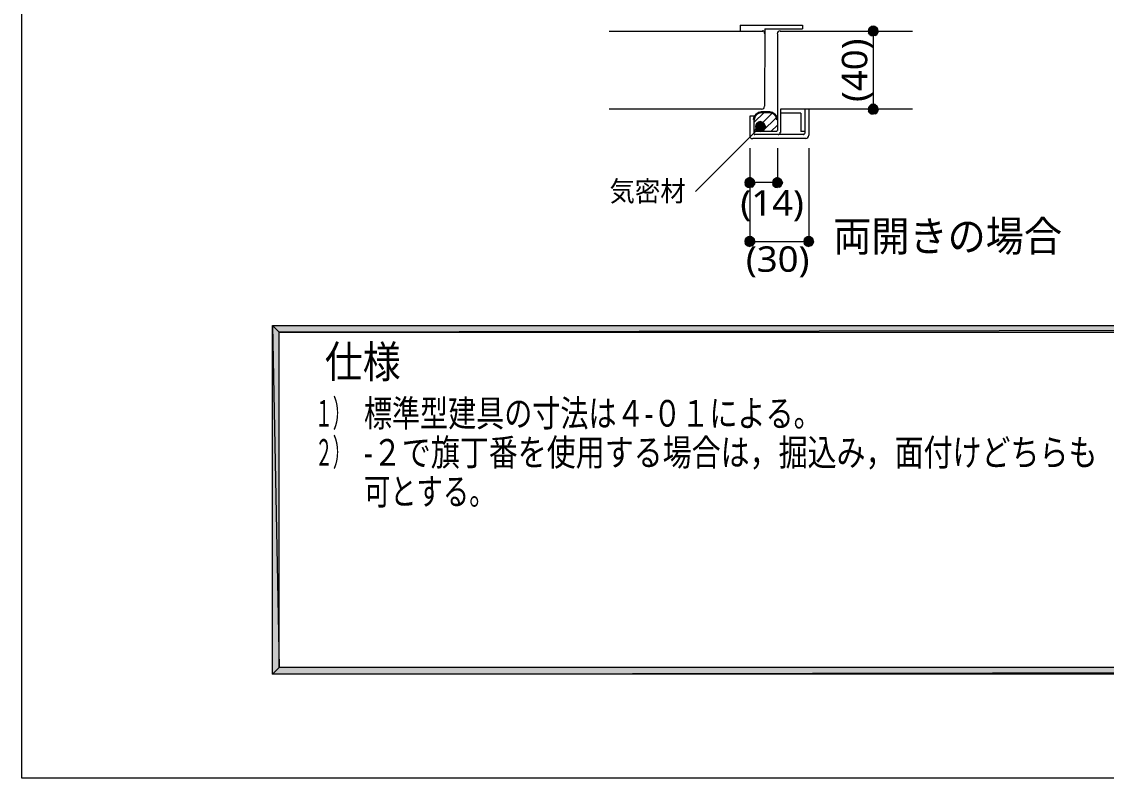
# Model space of a CAD drawing. Header units: millimetres. Extents: x 0 to 420, y 0 to 297.
# Drawn here: x 0.2 to 111.1, y 0 to 77.4 of the extents above; entities that cross this region are included whole.
import ezdxf
from ezdxf.enums import TextEntityAlignment as Align

# ---------------------------------------------------------------- set-up
doc = ezdxf.new("R2010")
doc.units = ezdxf.units.MM
doc.styles.add('kst32b', font='NotoSansJP-Variable.ttf')

msp = doc.modelspace()

# ---------------------------------------------------------------- hatches: boundary and pattern name
for points in [[(86.78, 76.64), (86.74, 76.45), (87.25, 76.45), (86.78, 76.64)], [(86.78, 68.64), (86.74, 68.45), (87.25, 68.45), (86.78, 68.64)], [(75.25, 66.87), (75.21, 66.67), (75.71, 66.67), (75.25, 66.87)], [(74.17, 61.13), (74.13, 60.94), (74.63, 60.94), (74.17, 61.13)], [(76.98, 61.13), (76.94, 60.94), (77.45, 60.94), (76.98, 61.13)], [(74.17, 55.14), (74.13, 54.93), (74.63, 54.93), (74.17, 55.14)], [(80.18, 55.14), (80.14, 54.93), (80.65, 54.93), (80.18, 55.14)]]:
    msp.add_hatch(color=7).paths.add_polyline_path(points)
h = msp.add_hatch(color=7)
h.paths.add_polyline_path([(87.25, 76.96), (87.04, 76.92), (87.25, 76.45), (87.25, 76.96)])
h.paths.add_polyline_path([(87.04, 76.92), (87.25, 76.45), (86.89, 76.81), (87.04, 76.92)])
h.paths.add_polyline_path([(87.25, 76.45), (86.89, 76.81), (86.78, 76.64), (87.25, 76.45)])
h = msp.add_hatch(color=7)
h.paths.add_polyline_path([(87.71, 76.64), (87.61, 76.81), (87.25, 76.45), (87.71, 76.64)])
h.paths.add_polyline_path([(87.61, 76.81), (87.25, 76.45), (87.44, 76.92), (87.61, 76.81)])
h.paths.add_polyline_path([(87.25, 76.45), (87.44, 76.92), (87.25, 76.96), (87.25, 76.45)])
h = msp.add_hatch(color=7)
h.paths.add_polyline_path([(87.61, 76.09), (87.71, 76.26), (87.25, 76.45), (87.61, 76.09)])
h.paths.add_polyline_path([(87.71, 76.26), (87.25, 76.45), (87.76, 76.45), (87.71, 76.26)])
h.paths.add_polyline_path([(87.25, 76.45), (87.76, 76.45), (87.71, 76.64), (87.25, 76.45)])
h = msp.add_hatch(color=7)
h.paths.add_polyline_path([(86.74, 76.45), (86.78, 76.26), (87.25, 76.45), (86.74, 76.45)])
h.paths.add_polyline_path([(86.78, 76.26), (87.25, 76.45), (86.89, 76.09), (86.78, 76.26)])
h.paths.add_polyline_path([(87.25, 76.45), (86.89, 76.09), (87.04, 75.99), (87.25, 76.45)])
h = msp.add_hatch(color=7)
h.paths.add_polyline_path([(87.04, 75.99), (87.25, 75.95), (87.25, 76.45), (87.04, 75.99)])
h.paths.add_polyline_path([(87.25, 75.95), (87.25, 76.45), (87.44, 75.99), (87.25, 75.95)])
h.paths.add_polyline_path([(87.25, 76.45), (87.44, 75.99), (87.61, 76.09), (87.25, 76.45)])
h = msp.add_hatch(color=7)
h.paths.add_polyline_path([(87.25, 68.96), (87.04, 68.92), (87.25, 68.45), (87.25, 68.96)])
h.paths.add_polyline_path([(87.04, 68.92), (87.25, 68.45), (86.89, 68.81), (87.04, 68.92)])
h.paths.add_polyline_path([(87.25, 68.45), (86.89, 68.81), (86.78, 68.64), (87.25, 68.45)])
h = msp.add_hatch(color=7)
h.paths.add_polyline_path([(87.71, 68.64), (87.61, 68.81), (87.25, 68.45), (87.71, 68.64)])
h.paths.add_polyline_path([(87.61, 68.81), (87.25, 68.45), (87.44, 68.92), (87.61, 68.81)])
h.paths.add_polyline_path([(87.25, 68.45), (87.44, 68.92), (87.25, 68.96), (87.25, 68.45)])
h = msp.add_hatch(color=7)
h.paths.add_polyline_path([(86.74, 68.45), (86.78, 68.26), (87.25, 68.45), (86.74, 68.45)])
h.paths.add_polyline_path([(86.78, 68.26), (87.25, 68.45), (86.89, 68.09), (86.78, 68.26)])
h.paths.add_polyline_path([(87.25, 68.45), (86.89, 68.09), (87.04, 67.99), (87.25, 68.45)])
h = msp.add_hatch(color=7)
h.paths.add_polyline_path([(87.04, 67.99), (87.25, 67.94), (87.25, 68.45), (87.04, 67.99)])
h.paths.add_polyline_path([(87.25, 67.94), (87.25, 68.45), (87.44, 67.99), (87.25, 67.94)])
h.paths.add_polyline_path([(87.25, 68.45), (87.44, 67.99), (87.61, 68.09), (87.25, 68.45)])
h = msp.add_hatch(color=7)
h.paths.add_polyline_path([(87.61, 68.09), (87.71, 68.26), (87.25, 68.45), (87.61, 68.09)])
h.paths.add_polyline_path([(87.71, 68.26), (87.25, 68.45), (87.76, 68.45), (87.71, 68.26)])
h.paths.add_polyline_path([(87.25, 68.45), (87.76, 68.45), (87.71, 68.64), (87.25, 68.45)])
h = msp.add_hatch(color=7)
h.paths.add_polyline_path([(75.21, 66.67), (75.25, 66.48), (75.71, 66.67), (75.21, 66.67)])
h.paths.add_polyline_path([(75.25, 66.48), (75.71, 66.67), (75.35, 66.32), (75.25, 66.48)])
h.paths.add_polyline_path([(75.71, 66.67), (75.35, 66.32), (75.5, 66.21), (75.71, 66.67)])
h = msp.add_hatch(color=7)
h.paths.add_polyline_path([(75.71, 67.18), (75.5, 67.14), (75.71, 66.67), (75.71, 67.18)])
h.paths.add_polyline_path([(75.5, 67.14), (75.71, 66.67), (75.35, 67.03), (75.5, 67.14)])
h.paths.add_polyline_path([(75.71, 66.67), (75.35, 67.03), (75.25, 66.87), (75.71, 66.67)])
h = msp.add_hatch(color=7)
h.paths.add_polyline_path([(75.5, 66.21), (75.71, 66.17), (75.71, 66.67), (75.5, 66.21)])
h.paths.add_polyline_path([(75.71, 66.17), (75.71, 66.67), (75.9, 66.21), (75.71, 66.17)])
h.paths.add_polyline_path([(75.71, 66.67), (75.9, 66.21), (76.07, 66.32), (75.71, 66.67)])
h = msp.add_hatch(color=7)
h.paths.add_polyline_path([(76.18, 66.87), (76.07, 67.03), (75.71, 66.67), (76.18, 66.87)])
h.paths.add_polyline_path([(76.07, 67.03), (75.71, 66.67), (75.9, 67.14), (76.07, 67.03)])
h.paths.add_polyline_path([(75.71, 66.67), (75.9, 67.14), (75.71, 67.18), (75.71, 66.67)])
h = msp.add_hatch(color=7)
h.paths.add_polyline_path([(76.07, 66.32), (76.18, 66.48), (75.71, 66.67), (76.07, 66.32)])
h.paths.add_polyline_path([(76.18, 66.48), (75.71, 66.67), (76.22, 66.67), (76.18, 66.48)])
h.paths.add_polyline_path([(75.71, 66.67), (76.22, 66.67), (76.18, 66.87), (75.71, 66.67)])
h = msp.add_hatch(color=7)
h.paths.add_polyline_path([(74.63, 61.45), (74.44, 61.4), (74.63, 60.94), (74.63, 61.45)])
h.paths.add_polyline_path([(74.44, 61.4), (74.63, 60.94), (74.27, 61.3), (74.44, 61.4)])
h.paths.add_polyline_path([(74.63, 60.94), (74.27, 61.3), (74.17, 61.13), (74.63, 60.94)])
h = msp.add_hatch(color=7)
h.paths.add_polyline_path([(75.1, 61.13), (74.99, 61.3), (74.63, 60.94), (75.1, 61.13)])
h.paths.add_polyline_path([(74.99, 61.3), (74.63, 60.94), (74.85, 61.4), (74.99, 61.3)])
h.paths.add_polyline_path([(74.63, 60.94), (74.85, 61.4), (74.63, 61.45), (74.63, 60.94)])
h = msp.add_hatch(color=7)
h.paths.add_polyline_path([(74.99, 60.58), (75.1, 60.75), (74.63, 60.94), (74.99, 60.58)])
h.paths.add_polyline_path([(75.1, 60.75), (74.63, 60.94), (75.14, 60.94), (75.1, 60.75)])
h.paths.add_polyline_path([(74.63, 60.94), (75.14, 60.94), (75.1, 61.13), (74.63, 60.94)])
h = msp.add_hatch(color=7)
h.paths.add_polyline_path([(77.45, 61.45), (77.26, 61.4), (77.45, 60.94), (77.45, 61.45)])
h.paths.add_polyline_path([(77.26, 61.4), (77.45, 60.94), (77.09, 61.3), (77.26, 61.4)])
h.paths.add_polyline_path([(77.45, 60.94), (77.09, 61.3), (76.98, 61.13), (77.45, 60.94)])
h = msp.add_hatch(color=7)
h.paths.add_polyline_path([(77.91, 61.13), (77.81, 61.3), (77.45, 60.94), (77.91, 61.13)])
h.paths.add_polyline_path([(77.81, 61.3), (77.45, 60.94), (77.64, 61.4), (77.81, 61.3)])
h.paths.add_polyline_path([(77.45, 60.94), (77.64, 61.4), (77.45, 61.45), (77.45, 60.94)])
h = msp.add_hatch(color=7)
h.paths.add_polyline_path([(77.81, 60.58), (77.91, 60.75), (77.45, 60.94), (77.81, 60.58)])
h.paths.add_polyline_path([(77.91, 60.75), (77.45, 60.94), (77.96, 60.94), (77.91, 60.75)])
h.paths.add_polyline_path([(77.45, 60.94), (77.96, 60.94), (77.91, 61.13), (77.45, 60.94)])
h = msp.add_hatch(color=7)
h.paths.add_polyline_path([(74.13, 60.94), (74.17, 60.75), (74.63, 60.94), (74.13, 60.94)])
h.paths.add_polyline_path([(74.17, 60.75), (74.63, 60.94), (74.27, 60.58), (74.17, 60.75)])
h.paths.add_polyline_path([(74.63, 60.94), (74.27, 60.58), (74.44, 60.47), (74.63, 60.94)])
h = msp.add_hatch(color=7)
h.paths.add_polyline_path([(74.44, 60.47), (74.63, 60.43), (74.63, 60.94), (74.44, 60.47)])
h.paths.add_polyline_path([(74.63, 60.43), (74.63, 60.94), (74.85, 60.47), (74.63, 60.43)])
h.paths.add_polyline_path([(74.63, 60.94), (74.85, 60.47), (74.99, 60.58), (74.63, 60.94)])
h = msp.add_hatch(color=7)
h.paths.add_polyline_path([(76.94, 60.94), (76.98, 60.75), (77.45, 60.94), (76.94, 60.94)])
h.paths.add_polyline_path([(76.98, 60.75), (77.45, 60.94), (77.09, 60.58), (76.98, 60.75)])
h.paths.add_polyline_path([(77.45, 60.94), (77.09, 60.58), (77.26, 60.47), (77.45, 60.94)])
h = msp.add_hatch(color=7)
h.paths.add_polyline_path([(77.26, 60.47), (77.45, 60.43), (77.45, 60.94), (77.26, 60.47)])
h.paths.add_polyline_path([(77.45, 60.43), (77.45, 60.94), (77.64, 60.47), (77.45, 60.43)])
h.paths.add_polyline_path([(77.45, 60.94), (77.64, 60.47), (77.81, 60.58), (77.45, 60.94)])
h = msp.add_hatch(color=7)
h.paths.add_polyline_path([(74.13, 54.93), (74.17, 54.74), (74.63, 54.93), (74.13, 54.93)])
h.paths.add_polyline_path([(74.17, 54.74), (74.63, 54.93), (74.27, 54.59), (74.17, 54.74)])
h.paths.add_polyline_path([(74.63, 54.93), (74.27, 54.59), (74.44, 54.46), (74.63, 54.93)])
h = msp.add_hatch(color=7)
h.paths.add_polyline_path([(74.63, 55.44), (74.44, 55.41), (74.63, 54.93), (74.63, 55.44)])
h.paths.add_polyline_path([(74.44, 55.41), (74.63, 54.93), (74.27, 55.29), (74.44, 55.41)])
h.paths.add_polyline_path([(74.63, 54.93), (74.27, 55.29), (74.17, 55.14), (74.63, 54.93)])
h = msp.add_hatch(color=7)
h.paths.add_polyline_path([(74.44, 54.46), (74.63, 54.42), (74.63, 54.93), (74.44, 54.46)])
h.paths.add_polyline_path([(74.63, 54.42), (74.63, 54.93), (74.85, 54.46), (74.63, 54.42)])
h.paths.add_polyline_path([(74.63, 54.93), (74.85, 54.46), (74.99, 54.59), (74.63, 54.93)])
h = msp.add_hatch(color=7)
h.paths.add_polyline_path([(75.1, 55.14), (74.99, 55.29), (74.63, 54.93), (75.1, 55.14)])
h.paths.add_polyline_path([(74.99, 55.29), (74.63, 54.93), (74.85, 55.41), (74.99, 55.29)])
h.paths.add_polyline_path([(74.63, 54.93), (74.85, 55.41), (74.63, 55.44), (74.63, 54.93)])
h = msp.add_hatch(color=7)
h.paths.add_polyline_path([(74.99, 54.59), (75.1, 54.74), (74.63, 54.93), (74.99, 54.59)])
h.paths.add_polyline_path([(75.1, 54.74), (74.63, 54.93), (75.14, 54.93), (75.1, 54.74)])
h.paths.add_polyline_path([(74.63, 54.93), (75.14, 54.93), (75.1, 55.14), (74.63, 54.93)])
h = msp.add_hatch(color=7)
h.paths.add_polyline_path([(80.14, 54.93), (80.18, 54.74), (80.65, 54.93), (80.14, 54.93)])
h.paths.add_polyline_path([(80.18, 54.74), (80.65, 54.93), (80.29, 54.59), (80.18, 54.74)])
h.paths.add_polyline_path([(80.65, 54.93), (80.29, 54.59), (80.45, 54.46), (80.65, 54.93)])
h = msp.add_hatch(color=7)
h.paths.add_polyline_path([(80.65, 55.44), (80.45, 55.41), (80.65, 54.93), (80.65, 55.44)])
h.paths.add_polyline_path([(80.45, 55.41), (80.65, 54.93), (80.29, 55.29), (80.45, 55.41)])
h.paths.add_polyline_path([(80.65, 54.93), (80.29, 55.29), (80.18, 55.14), (80.65, 54.93)])
h = msp.add_hatch(color=7)
h.paths.add_polyline_path([(80.45, 54.46), (80.65, 54.42), (80.65, 54.93), (80.45, 54.46)])
h.paths.add_polyline_path([(80.65, 54.42), (80.65, 54.93), (80.84, 54.46), (80.65, 54.42)])
h.paths.add_polyline_path([(80.65, 54.93), (80.84, 54.46), (81, 54.59), (80.65, 54.93)])
h = msp.add_hatch(color=7)
h.paths.add_polyline_path([(81.11, 55.14), (81, 55.29), (80.65, 54.93), (81.11, 55.14)])
h.paths.add_polyline_path([(81, 55.29), (80.65, 54.93), (80.84, 55.41), (81, 55.29)])
h.paths.add_polyline_path([(80.65, 54.93), (80.84, 55.41), (80.65, 55.44), (80.65, 54.93)])
h = msp.add_hatch(color=7)
h.paths.add_polyline_path([(81, 54.59), (81.11, 54.74), (80.65, 54.93), (81, 54.59)])
h.paths.add_polyline_path([(81.11, 54.74), (80.65, 54.93), (81.15, 54.93), (81.11, 54.74)])
h.paths.add_polyline_path([(80.65, 54.93), (81.15, 54.93), (81.11, 55.14), (80.65, 54.93)])
h = msp.add_hatch(color=7)
h.paths.add_polyline_path([(393.83, 11.35), (394.53, 10.65), (393.83, 45.64), (393.83, 11.35)])
h.paths.add_polyline_path([(394.53, 10.65), (393.83, 45.64), (394.53, 46.33), (394.53, 10.65)])
h.paths.add_polyline_path([(393.83, 45.64), (394.53, 46.33), (26.52, 45.64), (393.83, 45.64)])
h.paths.add_polyline_path([(394.53, 46.33), (26.52, 45.64), (25.82, 46.33), (394.53, 46.33)])
h.paths.add_polyline_path([(26.52, 45.64), (25.82, 46.33), (26.52, 11.35), (26.52, 45.64)])
h.paths.add_polyline_path([(25.82, 46.33), (26.52, 11.35), (25.82, 10.65), (25.82, 46.33)])
h.paths.add_polyline_path([(26.52, 11.35), (25.82, 10.65), (393.83, 11.35), (26.52, 11.35)])
h.paths.add_polyline_path([(25.82, 10.65), (393.83, 11.35), (394.53, 10.65), (25.82, 10.65)])

# ---------------------------------------------------------------- linework, layer by layer
at = {"lineweight": 13}
msp.add_lwpolyline([(0.19, 0), (0.19, 296.97), (420.16, 296.97), (420.16, 0)], close=True, dxfattribs=at)
for points in [[(73.64, 77.05), (80.03, 77.05)], [(73.64, 77.05), (73.64, 76.45)], [(76.16, 76.67), (76.14, 68.75)], [(76.16, 76.67), (80.03, 76.67)], [(80.03, 77.05), (80.03, 76.67)], [(60.24, 76.45), (75.95, 76.45)], [(76.15, 76.17), (76.16, 76.22), (76.15, 76.28), (76.14, 76.33), (76.11, 76.38), (76.07, 76.42), (76.03, 76.45), (75.98, 76.47), (75.93, 76.47)], [(77.73, 76.48), (77.62, 76.45), (77.52, 76.39), (77.45, 76.29), (77.43, 76.17)], [(77.45, 76.16), (77.45, 66.27)], [(77.75, 76.45), (91.25, 76.45)], [(87.25, 76.45), (87.25, 68.45)], [(75.83, 68.45), (75.95, 68.48), (76.05, 68.54), (76.11, 68.64), (76.14, 68.76)], [(75.84, 68.45), (60.24, 68.45)], [(75.04, 67.75), (74.63, 67.75), (74.63, 65.68)], [(75.04, 67.08), (76.14, 68.16)], [(75.04, 66.19), (76.94, 68.09)], [(75.04, 67.75), (75.04, 65.96)], [(75.9, 66.17), (77.39, 67.65)], [(91.25, 68.45), (77.77, 68.45)], [(77.77, 68.45), (77.77, 66.08)], [(79.84, 68.05), (77.77, 68.05)], [(79.84, 68.05), (79.84, 66.17)], [(80.24, 68.45), (80.24, 65.96)], [(80.65, 68.45), (80.65, 65.76)], [(75.71, 66.67), (69.07, 60.05)], [(76.79, 66.17), (77.45, 66.82)], [(74.63, 65.68), (74.64, 65.62), (74.66, 65.57), (74.69, 65.53), (74.73, 65.49), (74.78, 65.47), (74.83, 65.45), (74.88, 65.45), (74.94, 65.45)], [(80.35, 65.45), (74.95, 65.45)], [(77.34, 66.17), (75.04, 66.17)], [(75.04, 65.97), (75.04, 65.93), (75.06, 65.9), (75.09, 65.88), (75.13, 65.87)], [(80.14, 65.85), (75.14, 65.85)], [(77.33, 66.19), (77.37, 66.2), (77.4, 66.22), (77.42, 66.25), (77.43, 66.28)], [(77.52, 65.88), (77.57, 65.87), (77.61, 65.88), (77.66, 65.9), (77.69, 65.92), (77.72, 65.96), (77.74, 66), (77.75, 66.05), (77.74, 66.09)], [(80.24, 66.17), (79.84, 66.17)], [(80.13, 65.87), (80.16, 65.88), (80.19, 65.9), (80.21, 65.93), (80.22, 65.97)], [(80.34, 65.47), (80.46, 65.49), (80.56, 65.56), (80.62, 65.66), (80.65, 65.78)], [(74.63, 64.45), (74.63, 54.93)], [(77.45, 64.45), (77.45, 60.94), (74.63, 60.94)], [(80.65, 64.45), (80.65, 54.93)], [(74.63, 54.93), (80.65, 54.93)]]:
    msp.add_lwpolyline(points, dxfattribs=at)
at = {"lineweight": 0}
for points in [[(86.78, 76.64), (86.74, 76.45), (87.25, 76.45)], [(87.25, 76.45), (86.89, 76.81), (86.78, 76.64)], [(87.04, 76.92), (87.25, 76.45), (86.89, 76.81)], [(87.25, 76.96), (87.04, 76.92), (87.25, 76.45)], [(87.25, 76.45), (87.44, 76.92), (87.25, 76.96)], [(87.61, 76.81), (87.25, 76.45), (87.44, 76.92)], [(87.71, 76.64), (87.61, 76.81), (87.25, 76.45)], [(87.25, 76.45), (87.76, 76.45), (87.71, 76.64)], [(86.74, 76.45), (86.78, 76.26), (87.25, 76.45)], [(86.78, 76.26), (87.25, 76.45), (86.89, 76.09)], [(87.25, 76.45), (86.89, 76.09), (87.04, 75.99)], [(87.04, 75.99), (87.25, 75.95), (87.25, 76.45)], [(87.25, 75.95), (87.25, 76.45), (87.44, 75.99)], [(87.25, 76.45), (87.44, 75.99), (87.61, 76.09)], [(87.61, 76.09), (87.71, 76.26), (87.25, 76.45)], [(87.71, 76.26), (87.25, 76.45), (87.76, 76.45)], [(87.25, 68.45), (86.89, 68.81), (86.78, 68.64)], [(87.04, 68.92), (87.25, 68.45), (86.89, 68.81)], [(87.25, 68.96), (87.04, 68.92), (87.25, 68.45)], [(87.25, 68.45), (87.44, 68.92), (87.25, 68.96)], [(87.61, 68.81), (87.25, 68.45), (87.44, 68.92)], [(87.71, 68.64), (87.61, 68.81), (87.25, 68.45)], [(86.78, 68.64), (86.74, 68.45), (87.25, 68.45)], [(86.74, 68.45), (86.78, 68.26), (87.25, 68.45)], [(86.78, 68.26), (87.25, 68.45), (86.89, 68.09)], [(87.25, 68.45), (86.89, 68.09), (87.04, 67.99)], [(87.04, 67.99), (87.25, 67.94), (87.25, 68.45)], [(87.25, 68.45), (87.76, 68.45), (87.71, 68.64)], [(87.25, 67.94), (87.25, 68.45), (87.44, 67.99)], [(87.25, 68.45), (87.44, 67.99), (87.61, 68.09)], [(87.61, 68.09), (87.71, 68.26), (87.25, 68.45)], [(87.71, 68.26), (87.25, 68.45), (87.76, 68.45)], [(75.25, 66.87), (75.21, 66.67), (75.71, 66.67)], [(75.21, 66.67), (75.25, 66.48), (75.71, 66.67)], [(75.71, 66.67), (75.35, 67.03), (75.25, 66.87)], [(75.25, 66.48), (75.71, 66.67), (75.35, 66.32)], [(75.5, 67.14), (75.71, 66.67), (75.35, 67.03)], [(75.71, 66.67), (75.35, 66.32), (75.5, 66.21)], [(75.71, 67.18), (75.5, 67.14), (75.71, 66.67)], [(75.5, 66.21), (75.71, 66.17), (75.71, 66.67)], [(75.71, 66.67), (75.9, 67.14), (75.71, 67.18)], [(76.07, 67.03), (75.71, 66.67), (75.9, 67.14)], [(76.18, 66.87), (76.07, 67.03), (75.71, 66.67)], [(75.71, 66.67), (76.22, 66.67), (76.18, 66.87)], [(75.71, 66.17), (75.71, 66.67), (75.9, 66.21)], [(75.71, 66.67), (75.9, 66.21), (76.07, 66.32)], [(76.07, 66.32), (76.18, 66.48), (75.71, 66.67)], [(76.18, 66.48), (75.71, 66.67), (76.22, 66.67)], [(74.17, 61.13), (74.13, 60.94), (74.63, 60.94)], [(74.63, 60.94), (74.27, 61.3), (74.17, 61.13)], [(74.44, 61.4), (74.63, 60.94), (74.27, 61.3)], [(74.63, 61.45), (74.44, 61.4), (74.63, 60.94)], [(74.63, 60.94), (74.85, 61.4), (74.63, 61.45)], [(74.99, 61.3), (74.63, 60.94), (74.85, 61.4)], [(75.1, 61.13), (74.99, 61.3), (74.63, 60.94)], [(74.63, 60.94), (75.14, 60.94), (75.1, 61.13)], [(76.98, 61.13), (76.94, 60.94), (77.45, 60.94)], [(77.45, 60.94), (77.09, 61.3), (76.98, 61.13)], [(77.26, 61.4), (77.45, 60.94), (77.09, 61.3)], [(77.45, 61.45), (77.26, 61.4), (77.45, 60.94)], [(77.45, 60.94), (77.64, 61.4), (77.45, 61.45)], [(77.81, 61.3), (77.45, 60.94), (77.64, 61.4)], [(77.91, 61.13), (77.81, 61.3), (77.45, 60.94)], [(77.45, 60.94), (77.96, 60.94), (77.91, 61.13)], [(74.13, 60.94), (74.17, 60.75), (74.63, 60.94)], [(74.17, 60.75), (74.63, 60.94), (74.27, 60.58)], [(74.63, 60.94), (74.27, 60.58), (74.44, 60.47)], [(74.44, 60.47), (74.63, 60.43), (74.63, 60.94)], [(74.63, 60.43), (74.63, 60.94), (74.85, 60.47)], [(74.63, 60.94), (74.85, 60.47), (74.99, 60.58)], [(74.99, 60.58), (75.1, 60.75), (74.63, 60.94)], [(75.1, 60.75), (74.63, 60.94), (75.14, 60.94)], [(76.94, 60.94), (76.98, 60.75), (77.45, 60.94)], [(76.98, 60.75), (77.45, 60.94), (77.09, 60.58)], [(77.45, 60.94), (77.09, 60.58), (77.26, 60.47)], [(77.26, 60.47), (77.45, 60.43), (77.45, 60.94)], [(77.45, 60.43), (77.45, 60.94), (77.64, 60.47)], [(77.45, 60.94), (77.64, 60.47), (77.81, 60.58)], [(77.81, 60.58), (77.91, 60.75), (77.45, 60.94)], [(77.91, 60.75), (77.45, 60.94), (77.96, 60.94)], [(74.17, 55.14), (74.13, 54.93), (74.63, 54.93)], [(74.13, 54.93), (74.17, 54.74), (74.63, 54.93)], [(74.63, 54.93), (74.27, 55.29), (74.17, 55.14)], [(74.17, 54.74), (74.63, 54.93), (74.27, 54.59)], [(74.44, 55.41), (74.63, 54.93), (74.27, 55.29)], [(74.63, 54.93), (74.27, 54.59), (74.44, 54.46)], [(74.63, 55.44), (74.44, 55.41), (74.63, 54.93)], [(74.44, 54.46), (74.63, 54.42), (74.63, 54.93)], [(74.63, 54.93), (74.85, 55.41), (74.63, 55.44)], [(74.99, 55.29), (74.63, 54.93), (74.85, 55.41)], [(75.1, 55.14), (74.99, 55.29), (74.63, 54.93)], [(74.63, 54.93), (75.14, 54.93), (75.1, 55.14)], [(74.63, 54.42), (74.63, 54.93), (74.85, 54.46)], [(74.63, 54.93), (74.85, 54.46), (74.99, 54.59)], [(74.99, 54.59), (75.1, 54.74), (74.63, 54.93)], [(75.1, 54.74), (74.63, 54.93), (75.14, 54.93)], [(80.18, 55.14), (80.14, 54.93), (80.65, 54.93)], [(80.14, 54.93), (80.18, 54.74), (80.65, 54.93)], [(80.65, 54.93), (80.29, 55.29), (80.18, 55.14)], [(80.18, 54.74), (80.65, 54.93), (80.29, 54.59)], [(80.45, 55.41), (80.65, 54.93), (80.29, 55.29)], [(80.65, 54.93), (80.29, 54.59), (80.45, 54.46)], [(80.65, 55.44), (80.45, 55.41), (80.65, 54.93)], [(80.45, 54.46), (80.65, 54.42), (80.65, 54.93)], [(80.65, 54.93), (80.84, 55.41), (80.65, 55.44)], [(81, 55.29), (80.65, 54.93), (80.84, 55.41)], [(81.11, 55.14), (81, 55.29), (80.65, 54.93)], [(80.65, 54.93), (81.15, 54.93), (81.11, 55.14)], [(80.65, 54.42), (80.65, 54.93), (80.84, 54.46)], [(80.65, 54.93), (80.84, 54.46), (81, 54.59)], [(81, 54.59), (81.11, 54.74), (80.65, 54.93)], [(81.11, 54.74), (80.65, 54.93), (81.15, 54.93)], [(394.53, 46.33), (26.52, 45.64), (25.82, 46.33)], [(26.52, 45.64), (25.82, 46.33), (26.52, 11.35)], [(25.82, 46.33), (26.52, 11.35), (25.82, 10.65)], [(393.83, 45.64), (394.53, 46.33), (26.52, 45.64)], [(26.52, 11.35), (25.82, 10.65), (393.83, 11.35)], [(25.82, 10.65), (393.83, 11.35), (394.53, 10.65)]]:
    msp.add_lwpolyline(points, close=True, dxfattribs=at)
at = {"lineweight": 30}
for points in [[(75.83, 68.16), (75.52, 68.09), (75.27, 67.92), (75.1, 67.67), (75.04, 67.36)], [(75.84, 68.16), (76.64, 68.16)], [(77.43, 67.36), (77.37, 67.67), (77.2, 67.92), (76.94, 68.09), (76.63, 68.16)]]:
    msp.add_lwpolyline(points, dxfattribs=at)

# ---------------------------------------------------------------- texts
at = {"style": 'kst32b'}
for s, height, p, p2 in [('(40)', 2.599, (86.64, 69.19), (86.64, 75.69)), ('気密材', 2.079, (60.28, 59.03), (68.08, 59.03)), ('(14)', 2.599, (73.66, 57.57), (80.16, 57.57)), ('両開きの場合', 3.119, (83.16, 53.91), (106.55, 53.91)), ('(30)', 2.599, (74.23, 51.82), (80.73, 51.82)), ('仕様', 3.273, (31.18, 40.98), (38.94, 40.98)), ('１）', 2.728, (30.18, 35.98), (33.81, 35.98)), ('標準型建具の寸法は４-０１による。', 2.7278, (35.18, 35.98), (81.98, 35.98)), ('２）', 2.728, (30.18, 31.98), (33.81, 31.98)), ('-２で旗丁番を使用する場合は，掘込み，面付けどちらも', 2.7278, (35.18, 31.98), (110.17, 31.98)), ('可とする。', 2.728, (35.18, 27.98), (48.63, 27.98))]:
    msp.add_text(s, height=height, dxfattribs=at).set_placement(p, p2, align=Align.FIT)

doc.saveas('drawing.dxf')
